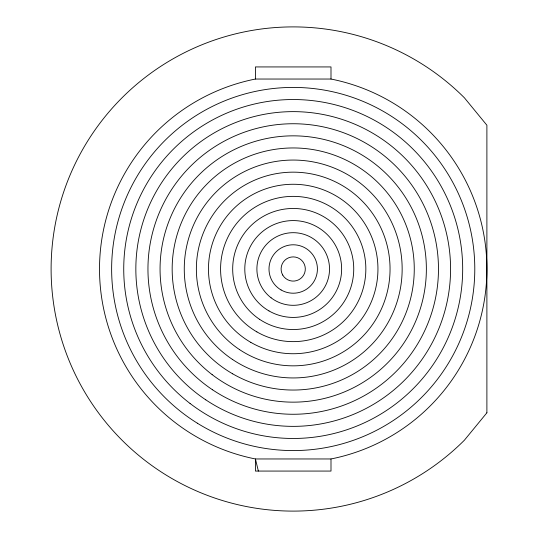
<?xml version="1.0" encoding="UTF-8"?>
<svg xmlns="http://www.w3.org/2000/svg" width="538" height="538" viewBox="0 0 538 538"><rect width="100%" height="100%" fill="white"/><g stroke="black" fill="none" stroke-linecap="round" stroke-linejoin="round"><path stroke-width="0.81" d="M255.422 79.039L330.998 79.039A193.68 193.68 0 0 1 330.998 458.961L330.998 471.066L255.422 471.066L255.422 458.961A193.68 193.68 0 0 1 255.422 79.039L255.422 66.934L330.998 66.934L330.998 79.039M330.998 458.961L255.422 458.961L258.368 471.066M486.89 412.787L464.402 440.192A242.1 242.1 0 0 1 122.018 440.192A242.1 242.1 0 0 1 122.018 97.808A242.1 242.1 0 0 1 464.402 97.808L486.89 125.213L486.89 412.787M239.41 349.518A96.84 96.84 0 0 0 389.842 275.335A96.84 96.84 0 0 0 250.378 182.147A96.84 96.84 0 0 0 239.41 349.518M250.843 342.383A84.735 84.735 0 0 0 377.945 269A84.735 84.735 0 0 0 250.843 195.617A84.735 84.735 0 0 0 250.843 342.383M256.895 331.899A72.63 72.63 0 0 0 365.84 269A72.63 72.63 0 0 0 256.895 206.101A72.63 72.63 0 0 0 256.895 331.899M259.585 319.323A60.525 60.525 0 0 0 353.607 272.961A60.525 60.525 0 0 0 266.438 214.716A60.525 60.525 0 0 0 259.585 319.323M197.325 423.191A181.575 181.575 0 0 0 474.691 274.938A181.575 181.575 0 0 0 207.614 108.864A181.575 181.575 0 0 0 197.325 423.191M190.042 403.453A169.47 169.47 0 0 0 461.227 291.119A169.47 169.47 0 0 0 228.354 112.429A169.47 169.47 0 0 0 190.042 403.453M205.785 399.842A157.365 157.365 0 0 0 450.239 279.289A157.365 157.365 0 0 0 223.606 127.862A157.365 157.365 0 0 0 205.785 399.842M232.685 373.829A121.05 121.05 0 0 0 414.26 269A121.05 121.05 0 0 0 232.685 164.171A121.05 121.05 0 0 0 232.685 373.829M232.685 359.586A108.945 108.945 0 0 0 401.92 276.129A108.945 108.945 0 0 0 245.025 171.292A108.945 108.945 0 0 0 232.685 359.586M212.51 389.781A145.26 145.26 0 0 0 438.161 278.502A145.26 145.26 0 0 0 228.966 138.723A145.26 145.26 0 0 0 212.51 389.781M212.154 374.636A133.155 133.155 0 0 0 425.228 286.377A133.155 133.155 0 0 0 242.255 145.98A133.155 133.155 0 0 0 212.154 374.636M269 310.93A48.42 48.42 0 0 0 341.63 269A48.42 48.42 0 0 0 269 227.07A48.42 48.42 0 0 0 269 310.93M271.105 297.81A36.315 36.315 0 0 0 329.216 273.741A36.315 36.315 0 0 0 279.316 235.449A36.315 36.315 0 0 0 271.105 297.81M281.105 289.969A24.21 24.21 0 0 0 317.42 269A24.21 24.21 0 0 0 281.105 248.031A24.21 24.21 0 0 0 281.105 289.969M282.726 275.053A12.105 12.105 0 0 0 303.694 275.053A12.105 12.105 0 0 0 293.21 256.895A12.105 12.105 0 0 0 282.726 275.053"/></g></svg>
